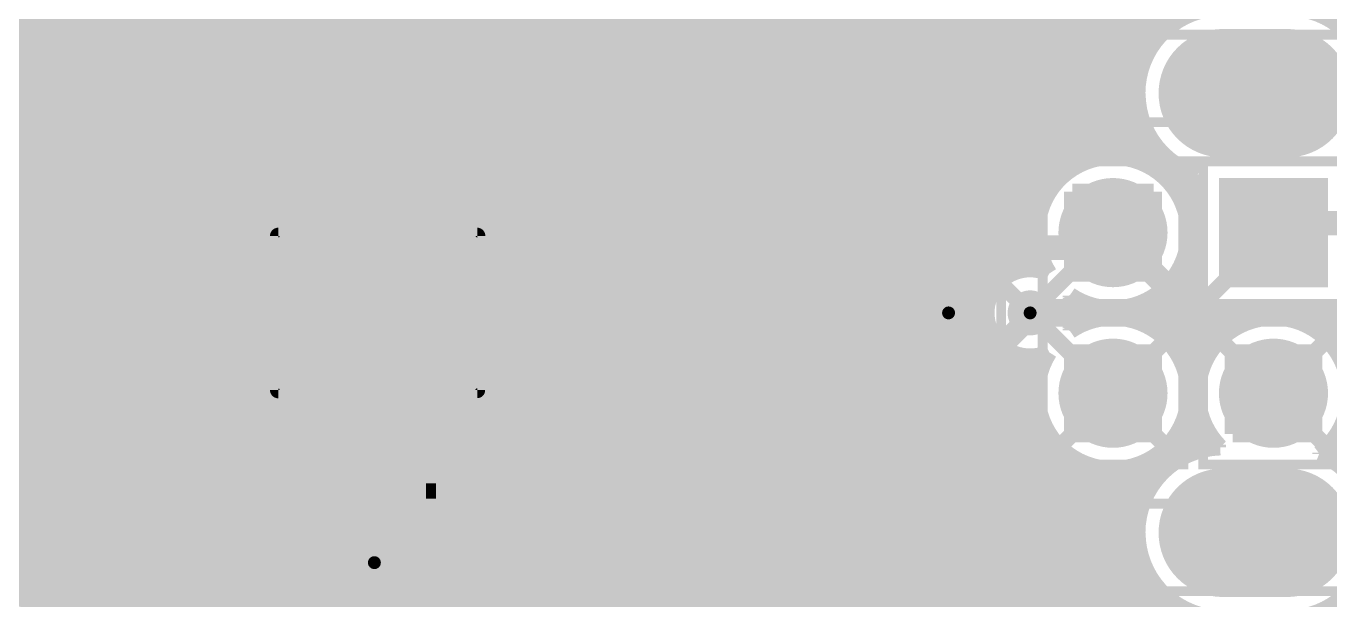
# Model space of a CAD drawing. Extents: x -20 to 155, y -92 to 168.
# Drawn here: x 117.72 to 138.02, y 98.4 to 107.33 of the extents above; entities that cross this region are included whole.
import ezdxf

# ---------------------------------------------------------------- set-up
doc = ezdxf.new("R2010")
doc.units = 0
doc.header["$MEASUREMENT"] = 0
doc.layers.get('0').update_dxf_attribs({"linetype": 'CONTINUOUS'})
for name, color, linetype in [('25-334-1_BOT', 7, 'CONTINUOUS'), ('25-334-1_DRD', 7, 'CONTINUOUS'), ('25-334-1_DRL', 2, 'CONTINUOUS'), ('25-334-1_IN1', 4, 'CONTINUOUS'), ('25-334-1_IN2', 3, 'CONTINUOUS'), ('25-334-1_SMB', 5, 'CONTINUOUS'), ('25-334-1_SMT', 10, 'CONTINUOUS'), ('25-334-1_SPB', 14, 'CONTINUOUS'), ('25-334-1_SSB', 12, 'CONTINUOUS'), ('25-334-1_TOP', 13, 'CONTINUOUS'), ('THRUHOLE_TAP', 7, 'CONTINUOUS')]:
    doc.layers.add(name, color=color, linetype=linetype)

# ---------------------------------------------------------------- blocks, each defined once
blk = doc.blocks.new('OBLONG_20')
at = {"const_width": 1.99898}
blk.add_lwpolyline([(0.50038, 0), (-0.50038, 0)], dxfattribs=at)
at = {"const_width": 0.99949}
for points in [[(-1.000124, 0, 1), (-0.000636, 0, 1)], [(0.000636, 0, 1), (1.000124, 0, 1)]]:
    blk.add_lwpolyline(points, format="xyb", close=True, dxfattribs=at)
blk = doc.blocks.new('ROUND_21')
at = {"const_width": 0.84963}
blk.add_lwpolyline([(-0.424814, 0, 1), (0.424814, 0, 1)], format="xyb", close=True, dxfattribs=at)
blk = doc.blocks.new('SQUARE_22')
blk.add_solid([(0.84963, 0.84963), (0.84963, -0.84963), (-0.84963, 0.84963), (-0.84963, -0.84963)])
blk = doc.blocks.new('RECTANGLE_26')
blk.add_solid([(0.4826, 0.4064), (0.4826, -0.4064), (-0.4826, 0.4064), (-0.4826, -0.4064)])
blk = doc.blocks.new('ROUND_39')
at = {"const_width": 0.35052}
blk.add_lwpolyline([(-0.17526, 0, 1), (0.17526, 0, 1)], format="xyb", close=True, dxfattribs=at)
blk = doc.blocks.new('RECTANGLE_53')
blk.add_solid([(0.635, 0.508), (0.635, -0.508), (-0.635, 0.508), (-0.635, -0.508)])
blk = doc.blocks.new('RECTANGLE_55')
blk.add_solid([(0.52451, 0.29972), (0.52451, -0.29972), (-0.52451, 0.29972), (-0.52451, -0.29972)])
blk = doc.blocks.new('OBLONG_63')
at = {"const_width": 0.65024}
blk.add_lwpolyline([(0.50038, 0), (-0.50038, 0)], dxfattribs=at)
at = {"const_width": 0.32512}
for points in [[(-0.66294, 0, 1), (-0.33782, 0, 1)], [(0.33782, 0, 1), (0.66294, 0, 1)]]:
    blk.add_lwpolyline(points, format="xyb", close=True, dxfattribs=at)
blk = doc.blocks.new('ROUND_79')
at = {"const_width": 0.8001}
blk.add_lwpolyline([(-0.40005, 0, 1), (0.40005, 0, 1)], format="xyb", close=True, dxfattribs=at)
blk = doc.blocks.new('ROUND_80')
at = {"const_width": 0.59944}
blk.add_lwpolyline([(-0.29972, 0, 1), (0.29972, 0, 1)], format="xyb", close=True, dxfattribs=at)
blk = doc.blocks.new('ROUND_85')
at = {"const_width": 0.10033}
blk.add_lwpolyline([(-0.050164, 0, 1), (0.050164, 0, 1)], format="xyb", close=True, dxfattribs=at)
blk = doc.blocks.new('ROUND_42')
at = {"const_width": 0.35052}
blk.add_lwpolyline([(-0.17526, 0, 1), (0.17526, 0, 1)], format="xyb", close=True, dxfattribs=at)
blk = doc.blocks.new('ROUND_35')
at = {"const_width": 0.10033}
blk.add_lwpolyline([(-0.050164, 0, 1), (0.050164, 0, 1)], format="xyb", close=True, dxfattribs=at)

msp = doc.modelspace()

# ---------------------------------------------------------------- linework, layer by layer
at = {"layer": '25-334-1_BOT'}
for points, const_width in [([(146.07032, 104.11968), (146.05, 104.14), (141.732, 104.14), (140.462, 102.87), (135.89, 102.87), (134.64032, 104.11968), (134.40664, 103.886), (128.397, 103.886)], 0.381), ([(128.397, 103.886), (126.6698, 103.886), (126.365, 103.5812)], 0.381), ([(126.365, 103.5812), (126.15418, 103.37038), (124.714, 103.37038)], 0.381), ([(119.126, 103.505), (121.52884, 103.505), (121.666, 103.37038)], 0.381), ([(133.35, 102.87), (133.35, 102.743), (132.461, 101.854), (128.397, 101.854)], 0.254), ([(132.08, 102.87), (130.683, 102.87)], 0.254), ([(121.666, 102.36962), (121.52884, 102.235), (119.126, 102.235)], 0.381), ([(124.714, 102.36962), (126.15418, 102.36962), (126.365, 102.1588)], 0.381), ([(126.365, 102.1588), (128.0922, 102.1588), (128.397, 101.854)], 0.381), ([(119.126, 100.965), (121.3612, 100.965), (121.92, 100.4062)], 0.381), ([(123.1392, 98.9838), (121.92, 98.9838)], 0.254)]:
    msp.add_lwpolyline(points, dxfattribs=dict(at, const_width=const_width))
at = {"layer": '25-334-1_DRD', "const_width": 0.254}
for points in [[(136.85012, 106.66984), (136.21512, 106.03484)], [(137.48512, 106.03484), (136.85012, 106.66984)], [(136.21512, 106.03484), (137.48512, 106.03484)], [(134.00532, 104.75468), (134.00532, 103.48468)], [(135.27532, 104.75468), (134.00532, 104.75468)], [(134.64032, 104.75468), (134.64032, 103.48468)], [(135.27532, 103.48468), (135.27532, 104.75468)], [(136.50468, 104.75468), (136.50468, 103.48468)], [(137.77468, 104.75468), (136.50468, 104.75468)], [(137.13968, 104.75468), (137.13968, 103.48468)], [(137.77468, 103.48468), (137.77468, 104.75468)], [(135.27532, 104.11968), (134.00532, 104.11968)], [(137.77468, 104.11968), (136.50468, 104.11968)], [(132.715, 103.505), (131.445, 102.235)], [(132.715, 102.235), (131.445, 103.505)], [(133.985, 103.505), (132.715, 102.235)], [(133.985, 102.235), (132.715, 103.505)], [(134.00532, 103.48468), (135.27532, 103.48468)], [(136.50468, 103.48468), (137.77468, 103.48468)], [(134.00532, 102.25532), (134.00532, 100.98532)], [(135.27532, 102.25532), (134.00532, 102.25532)], [(134.64032, 102.25532), (134.64032, 100.98532)], [(135.27532, 100.98532), (135.27532, 102.25532)], [(136.50468, 102.25532), (136.50468, 100.98532)], [(137.77468, 102.25532), (136.50468, 102.25532)], [(137.13968, 102.25532), (137.13968, 100.98532)], [(137.77468, 100.98532), (137.77468, 102.25532)], [(135.27532, 101.62032), (134.00532, 101.62032)], [(137.77468, 101.62032), (136.50468, 101.62032)], [(134.00532, 100.98532), (135.27532, 100.98532)], [(136.50468, 100.98532), (137.77468, 100.98532)], [(136.85012, 99.82962), (136.21512, 99.19462)], [(137.48512, 99.19462), (136.85012, 99.82962)], [(123.7742, 99.6188), (122.5042, 98.3488)], [(123.7742, 98.3488), (122.5042, 99.6188)], [(136.21512, 99.19462), (137.48512, 99.19462)]]:
    msp.add_lwpolyline(points, dxfattribs=at)
at = {"layer": '25-334-1_IN2', "const_width": 0.254}
for points in [[(138.0998, 123.06808), (138.0998, 107.38866)], [(135.5852, 120.4722), (135.5852, 107.37596)], [(135.3566, 120.2436), (135.3566, 107.17276)], [(135.128, 120.015), (135.128, 106.81208)], [(117.7544, 119.761), (117.7544, 65.659)], [(117.983, 119.761), (117.983, 96.8248)], [(118.2116, 119.761), (118.2116, 97.34296)], [(118.4402, 119.761), (118.4402, 97.59696)], [(118.6688, 119.761), (118.6688, 97.75952)], [(118.8974, 119.761), (118.8974, 97.8662)], [(119.126, 119.761), (119.126, 97.92716)], [(119.3546, 119.761), (119.3546, 97.95002)], [(119.5832, 119.761), (119.5832, 97.93478)], [(119.8118, 119.761), (119.8118, 97.88398)], [(120.0404, 119.761), (120.0404, 97.78746)], [(120.269, 119.761), (120.269, 97.64014)], [(120.4976, 119.761), (120.4976, 97.41154)], [(123.4694, 119.761), (123.4694, 65.659)], [(123.698, 119.761), (123.698, 65.659)], [(123.9266, 119.761), (123.9266, 65.659)], [(124.1552, 119.761), (124.1552, 65.659)], [(124.3838, 119.761), (124.3838, 65.659)], [(124.6124, 119.761), (124.6124, 65.659)], [(124.841, 119.761), (124.841, 65.659)], [(125.0696, 119.761), (125.0696, 72.67702)], [(125.2982, 119.761), (125.2982, 73.04278)], [(125.5268, 119.761), (125.5268, 85.22208)], [(125.7554, 119.761), (125.7554, 85.44052)], [(125.984, 119.761), (125.984, 85.5218)], [(126.2126, 119.761), (126.2126, 85.5218)], [(126.4412, 119.761), (126.4412, 85.43544)], [(126.6698, 119.761), (126.6698, 85.21446)], [(126.8984, 119.761), (126.8984, 65.659)], [(127.127, 119.761), (127.127, 65.659)], [(127.3556, 119.761), (127.3556, 65.659)], [(127.5842, 119.761), (127.5842, 77.86878)], [(127.8128, 119.761), (127.8128, 78.0415)], [(128.0414, 119.761), (128.0414, 78.10246)], [(128.27, 119.761), (128.27, 78.08214)], [(128.4986, 119.761), (128.4986, 77.97292)], [(128.7272, 119.761), (128.7272, 77.68082)], [(128.9558, 119.761), (128.9558, 77.31252)], [(129.1844, 119.761), (129.1844, 77.32014)], [(129.413, 119.761), (129.413, 77.24902)], [(129.6416, 119.761), (129.6416, 77.05598)], [(129.8702, 119.761), (129.8702, 78.87208)], [(130.0988, 119.761), (130.0988, 79.08036)], [(130.3274, 119.761), (130.3274, 93.94952)], [(130.556, 119.761), (130.556, 94.10192)], [(130.7846, 119.761), (130.7846, 94.15018)], [(131.0132, 119.761), (131.0132, 94.1197)], [(131.2418, 119.761), (131.2418, 93.99778)], [(131.4704, 119.761), (131.4704, 93.63202)], [(131.699, 119.761), (131.699, 87.95512)], [(131.9276, 119.761), (131.9276, 65.659)], [(132.1562, 119.761), (132.1562, 93.85808)], [(132.3848, 119.761), (132.3848, 94.06636)], [(132.6134, 119.761), (132.6134, 94.14256)], [(132.842, 119.761), (132.842, 103.32212)], [(133.0706, 119.761), (133.0706, 103.48976)], [(133.2992, 119.761), (133.2992, 103.54818)], [(133.5278, 119.761), (133.5278, 104.51592)], [(133.7564, 119.761), (133.7564, 104.902)], [(133.985, 119.761), (133.985, 105.10266)], [(134.2136, 119.761), (134.2136, 105.2195)], [(134.4422, 119.761), (134.4422, 105.283)], [(134.6708, 119.761), (134.6708, 105.29824)], [(134.8994, 119.7864), (134.8994, 105.2703)], [(123.2408, 115.30838), (123.2408, 65.659)], [(120.7262, 111.69904), (120.7262, 97.0026)], [(120.9548, 111.69904), (120.9548, 92.98178)], [(121.1834, 111.69904), (121.1834, 92.61602)], [(121.412, 111.69904), (121.412, 87.3633)], [(121.6406, 111.69904), (121.6406, 65.659)], [(121.8692, 111.69904), (121.8692, 80.71866)], [(122.0978, 111.69904), (122.0978, 81.00314)], [(122.3264, 111.69904), (122.3264, 81.10982)], [(122.555, 111.69904), (122.555, 81.1276)], [(122.7836, 111.69904), (122.7836, 81.06664)], [(123.0122, 111.69904), (123.0122, 80.89138)], [(135.5344, 107.3404), (86.741, 107.3404)], [(135.3058, 107.1118), (86.741, 107.1118)], [(135.16102, 106.8832), (86.741, 106.8832)], [(135.07212, 106.6546), (86.741, 106.6546)], [(135.0264, 106.426), (86.741, 106.426)], [(135.02386, 106.1974), (95.25, 106.1974)], [(135.05942, 105.9688), (95.25, 105.9688)], [(135.13816, 105.7402), (95.25, 105.7402)], [(135.128, 105.7656), (135.128, 105.1941)], [(135.27024, 105.5116), (95.25, 105.5116)], [(134.43966, 105.283), (95.25, 105.283)], [(135.48106, 105.283), (134.83844, 105.283)], [(135.3566, 105.40492), (135.3566, 105.05694)], [(133.91896, 105.0544), (95.25, 105.0544)], [(135.85698, 105.0544), (135.35914, 105.0544)], [(135.5852, 105.20172), (135.5852, 104.8258)], [(135.8138, 105.07218), (135.8138, 104.23652)], [(135.95858, 105.01884), (135.95858, 102.93858)], [(133.6929, 104.8258), (95.25, 104.8258)], [(135.95858, 104.8258), (135.5852, 104.8258)], [(133.56082, 104.5972), (95.25, 104.5972)], [(135.95858, 104.5972), (135.71728, 104.5972)], [(133.48462, 104.3686), (95.25, 104.3686)], [(135.95858, 104.3686), (135.79348, 104.3686)], [(133.45922, 104.14), (95.25, 104.14)], [(135.95858, 104.14), (135.81888, 104.14)], [(133.477, 103.9114), (95.25, 103.9114)], [(135.95858, 103.9114), (135.8011, 103.9114)], [(135.8138, 104.0003), (135.8138, 101.73716)], [(133.54304, 103.6828), (95.25, 103.6828)], [(133.5278, 103.72344), (133.5278, 103.52532)], [(135.95858, 103.6828), (135.73506, 103.6828)], [(133.00202, 103.4542), (95.25, 103.4542)], [(135.95858, 103.4542), (135.61314, 103.4542)], [(132.77088, 103.2256), (95.25, 103.2256)], [(135.95858, 103.2256), (135.40994, 103.2256)], [(135.5852, 103.41356), (135.5852, 102.3239)], [(133.985, 103.1367), (133.985, 103.1113)], [(134.2136, 103.01732), (134.2136, 102.72014)], [(135.128, 103.04526), (135.128, 102.6922)], [(135.3566, 103.18242), (135.3566, 102.55758)], [(132.68198, 102.997), (95.25, 102.997)], [(134.27456, 102.997), (134.01802, 102.997)], [(134.4422, 102.95636), (134.4422, 102.78364)], [(134.6708, 102.93858), (134.6708, 102.79888)], [(134.8994, 102.96906), (134.8994, 102.77094)], [(135.95858, 102.997), (135.00354, 102.997)], [(138.32078, 102.93858), (135.95858, 102.93858)], [(136.0424, 102.93858), (136.0424, 102.05466)], [(136.271, 102.93858), (136.271, 102.41788)], [(136.4996, 102.93858), (136.4996, 102.61092)], [(136.7282, 102.93858), (136.7282, 102.72522)], [(136.9568, 102.93858), (136.9568, 102.78618)], [(137.1854, 102.93858), (137.1854, 102.79888)], [(137.414, 102.93858), (137.414, 102.76586)], [(137.6426, 102.93858), (137.6426, 102.68712)], [(137.8712, 102.93858), (137.8712, 102.54488)], [(138.0998, 102.93858), (138.0998, 102.30612)], [(132.6769, 102.7684), (95.25, 102.7684)], [(133.985, 102.62616), (133.985, 102.60076)], [(134.36854, 102.7684), (134.02056, 102.7684)], [(136.8679, 102.7684), (134.90956, 102.7684)], [(145.79854, 102.7684), (137.40892, 102.7684)], [(132.75564, 102.5398), (40.259, 102.5398)], [(132.842, 102.41788), (132.842, 94.14002)], [(135.47344, 102.45344), (134.64032, 101.62032)], [(136.40054, 102.5398), (135.37692, 102.5398)], [(136.30402, 102.45344), (137.13968, 101.62032)], [(137.9728, 102.45344), (137.13968, 101.62032)], [(145.33118, 102.5398), (137.87882, 102.5398)], [(132.96138, 102.3112), (40.259, 102.3112)], [(133.0706, 102.25024), (133.0706, 94.05112)], [(133.5278, 102.21214), (133.5278, 102.01656)], [(136.1821, 102.3112), (135.59536, 102.3112)], [(145.11274, 102.3112), (138.09472, 102.3112)], [(133.5532, 102.0826), (40.259, 102.0826)], [(133.2992, 102.19182), (133.2992, 93.81998)], [(136.05256, 102.0826), (135.7249, 102.0826)], [(133.48208, 101.854), (40.259, 101.854)], [(135.98144, 101.854), (135.79602, 101.854)], [(133.45922, 101.6254), (116.61902, 101.6254)], [(133.80466, 100.78466), (134.64032, 101.62032)], [(135.47344, 100.78466), (134.64032, 101.62032)], [(135.95858, 101.6254), (135.81888, 101.6254)], [(137.9728, 100.78466), (137.13968, 101.62032)], [(133.47954, 101.3968), (116.98478, 101.3968)], [(135.98144, 101.3968), (135.79856, 101.3968)], [(135.8138, 101.50094), (135.8138, 100.66528)], [(133.5278, 101.22154), (133.5278, 83.96986)], [(133.54812, 101.1682), (117.1067, 101.1682)], [(136.04748, 101.1682), (135.72998, 101.1682)], [(136.0424, 101.18344), (136.0424, 100.74402)], [(133.67512, 100.9396), (117.13718, 100.9396)], [(133.7564, 100.83546), (133.7564, 84.0994)], [(135.5852, 100.9142), (135.5852, 100.53574)], [(136.17448, 100.9396), (135.60298, 100.9396)], [(136.271, 100.82022), (136.271, 100.77704)], [(138.0998, 100.93198), (138.0998, 100.54844)], [(145.10512, 100.9396), (138.10488, 100.9396)], [(133.88594, 100.711), (117.08892, 100.711)], [(133.985, 100.63734), (133.985, 89.9033)], [(135.3566, 100.68052), (135.3566, 100.33254)], [(135.9281, 100.711), (135.39216, 100.711)], [(137.8712, 100.69322), (137.8712, 100.6729)], [(145.31594, 100.711), (137.89152, 100.711)], [(134.32282, 100.4824), (116.93652, 100.4824)], [(134.2136, 100.51796), (134.2136, 90.20556)], [(134.4422, 100.45446), (134.4422, 90.31732)], [(134.6708, 100.43922), (134.6708, 90.34018)], [(134.8994, 100.46716), (134.8994, 90.28176)], [(135.51154, 100.4824), (134.95528, 100.4824)], [(135.128, 100.5459), (135.128, 99.97186)], [(135.29056, 100.2538), (46.10608, 100.2538)], [(135.15086, 100.0252), (79.08798, 100.0252)], [(135.06704, 99.7966), (79.31912, 99.7966)], [(135.0264, 99.568), (79.40802, 99.568)], [(135.02386, 99.3394), (79.41056, 99.3394)], [(135.0645, 99.1108), (79.33436, 99.1108)], [(135.14832, 98.8822), (79.12608, 98.8822)], [(135.128, 98.92538), (135.128, 90.11412)], [(135.28548, 98.6536), (40.259, 98.6536)], [(135.3566, 98.5647), (135.3566, 71.07428)], [(135.50138, 98.425), (59.88812, 98.425)], [(135.5852, 98.3615), (135.5852, 70.9041)], [(138.0998, 98.35134), (138.0998, 65.659)]]:
    msp.add_lwpolyline(points, dxfattribs=at)
for points in [[(136.34974, 107.6198, 0.4142136), (135.01878, 106.28884)], [(138.67892, 106.28884, 0.4142136), (137.3505, 107.61726)], [(135.02132, 106.28884, 0.3291757), (135.95858, 105.01884)], [(134.64032, 105.30078, 0.4142136), (133.45922, 104.11968)], [(135.81888, 104.11968, 0.4142136), (134.64032, 105.29824)], [(133.45922, 104.11968, 0.1436489), (133.64639, 103.48163)], [(134.64032, 102.93858, 0.4142136), (135.82142, 104.11968)], [(133.35, 103.55072, 0.4142136), (132.66928, 102.87)], [(133.64718, 103.48214, 0.1134738), (133.35, 103.55046)], [(133.96976, 103.14686, 0.1520317), (134.64032, 102.93814)], [(134.03072, 102.87, 0.1054192), (133.97152, 103.14765)], [(132.66928, 102.87, 0.4142136), (133.35, 102.18928)], [(133.96976, 102.5906, 0.1062813), (134.02983, 102.87)], [(134.64032, 102.79888, 0.1523447), (133.97026, 102.58987)], [(135.81888, 101.62032, 0.4142136), (134.64032, 102.79888)], [(137.13968, 102.79888, 0.4142136), (135.96112, 101.62032)], [(138.32078, 101.62032, 0.4142136), (137.13968, 102.80142)], [(133.35, 102.18928, 0.1134729), (133.64729, 102.25763)], [(133.64718, 102.25786, 0.1436487), (133.46016, 101.62032)], [(133.45922, 101.62032, 0.4142136), (134.64032, 100.43922)], [(134.64032, 100.43922, 0.4142136), (135.82142, 101.62032)], [(135.95858, 101.62032, 0.2004927), (136.30961, 100.78009)], [(137.85342, 100.68052, 0.2344779), (138.31978, 101.62032)], [(136.31164, 100.77958, 0.4058566), (135.01878, 99.44862)], [(138.67892, 99.44862, 0.3047406), (137.85342, 100.68052)], [(135.02132, 99.44862, 0.4142136), (136.34974, 98.1202)], [(137.3505, 98.1202, 0.4142136), (138.67892, 99.44862)]]:
    msp.add_lwpolyline(points, format="xyb", dxfattribs=at)
at = {"layer": '25-334-1_SSB', "const_width": 0.1524}
for points in [[(138.28014, 105.83926), (138.28014, 107.2007), (138.87958, 107.2007), (138.87958, 105.83926), (132.90042, 105.83926), (132.90042, 99.90074), (138.87958, 99.90074), (138.87958, 98.5393), (138.28014, 98.5393), (134.78002, 98.5393), (134.78002, 99.90074)], [(134.18058, 105.83926), (134.18058, 107.2007), (134.78002, 107.2007), (138.28014, 107.2007)], [(134.78002, 105.83926), (134.78002, 107.2007)], [(126.33706, 106.86034), (126.33706, 106.50474), (126.16942, 106.38536), (125.99924, 106.38536), (125.82906, 106.50474), (125.82906, 106.86034), (126.84506, 106.86034)], [(126.33706, 106.56316), (126.84506, 106.38536)], [(130.11404, 106.71302), (130.11404, 106.35742), (129.77368, 106.24058), (129.43586, 106.24058), (129.09804, 106.35742), (129.09804, 106.71302)], [(130.11404, 106.6546), (129.09804, 106.6546)], [(123.90882, 105.69702), (123.90882, 106.11358), (122.89282, 106.11358)], [(126.84506, 105.90276), (125.82906, 105.54716), (125.82906, 106.02214)], [(129.94386, 105.87482), (130.11404, 105.8164), (130.11404, 105.4608), (129.94386, 105.40238), (129.60604, 105.40238), (129.43586, 105.51922), (129.43586, 105.87482), (129.09804, 105.87482), (129.09804, 105.40238)], [(114.935, 99.949), (117.983, 99.949), (117.983, 105.537), (114.173, 105.537), (114.173, 100.711), (114.935, 99.949)], [(123.74118, 105.3338), (123.90882, 105.27538), (123.90882, 104.91978), (123.74118, 104.85882), (123.40082, 104.85882), (123.23318, 104.9782), (123.23318, 105.3338), (122.89282, 105.3338), (122.89282, 104.85882)], [(126.67742, 105.18394), (126.84506, 105.12552), (126.84506, 104.76992), (126.67742, 104.70896), (126.33706, 104.70896), (126.16942, 104.82834), (126.16942, 105.18394), (125.82906, 105.18394), (125.82906, 104.70896)], [(140.88872, 105.06964), (140.88872, 100.67036), (139.7, 100.67036), (138.23442, 100.67036), (138.23442, 100.51034), (136.04494, 100.51034), (136.04494, 102.7303), (138.23442, 102.7303), (138.23442, 101.53904), (138.51382, 101.53904), (138.51382, 104.20096), (138.23442, 104.20096), (138.23442, 103.0097), (136.04494, 103.0097), (136.04494, 103.91902), (135.73506, 103.91902), (135.73506, 103.0097), (133.54558, 103.0097), (133.54558, 105.22966), (138.23442, 105.22966), (138.23442, 105.06964), (139.7, 105.06964), (140.88872, 105.06964)], [(136.04494, 105.22966), (136.04494, 104.521), (135.73506, 104.521), (135.73506, 103.91902)], [(135.73506, 105.22966), (135.73506, 104.521)], [(127.254, 100.838), (127.254, 104.902), (131.826, 104.902), (131.826, 103.124), (131.572, 102.87), (131.826, 102.616), (131.826, 100.838), (127.254, 100.838)], [(134.32282, 104.43718), (134.95782, 104.43718), (134.95782, 103.80218), (134.80796, 103.95204), (134.47268, 103.95204), (134.32282, 103.80218), (134.32282, 104.43718), (134.47268, 104.28732), (134.80796, 104.28732), (134.80796, 103.95204)], [(136.04494, 103.91902), (136.04494, 104.521)], [(137.30732, 103.95204), (137.45718, 103.80218), (137.45718, 104.43718), (137.30732, 104.28732), (137.30732, 103.95204), (136.97204, 103.95204), (136.82218, 103.80218), (136.82218, 104.43718), (136.97204, 104.28732), (136.97204, 103.95204)], [(127.1905, 104.3305), (127.1905, 101.4095), (125.5522, 101.4095), (125.5522, 104.3305), (127.1905, 104.3305)], [(134.47268, 104.28732), (134.47268, 103.95204)], [(134.95782, 104.43718), (134.80796, 104.28732)], [(136.82218, 104.43718), (137.45718, 104.43718)], [(137.30732, 104.28732), (136.97204, 104.28732)], [(121.6406, 101.62032), (121.5898, 101.62032), (121.5898, 101.66858), (121.5898, 104.06888), (121.5898, 104.11968), (121.6406, 104.11968)], [(124.7394, 104.11968), (121.6406, 104.11968)], [(124.7394, 104.11968), (124.7902, 104.11968), (124.7902, 104.06888), (124.7902, 101.66858), (124.7902, 101.62032), (124.7394, 101.62032)], [(134.32282, 103.80218), (134.95782, 103.80218)], [(136.82218, 103.80218), (137.45718, 103.80218)], [(121.6406, 103.16972), (121.6406, 103.57104)], [(133.54558, 100.51034), (133.54558, 102.7303), (135.73506, 102.7303), (135.73506, 100.51034), (133.54558, 100.51034)], [(124.7394, 102.57028), (124.7394, 102.16896)], [(134.80796, 101.45268), (134.95782, 101.30282), (134.32282, 101.30282), (134.32282, 101.93782), (134.47268, 101.78796), (134.80796, 101.78796), (134.80796, 101.45268), (134.47268, 101.45268), (134.47268, 101.78796)], [(134.32282, 101.93782), (134.95782, 101.93782)], [(134.95782, 101.30282), (134.95782, 101.93782), (134.80796, 101.78796)], [(137.30732, 101.45268), (137.45718, 101.30282), (137.45718, 101.93782), (137.30732, 101.78796), (137.30732, 101.45268), (136.97204, 101.45268), (136.82218, 101.30282), (136.82218, 101.93782), (136.97204, 101.78796), (136.97204, 101.45268)], [(136.82218, 101.93782), (137.45718, 101.93782)], [(137.30732, 101.78796), (136.97204, 101.78796)], [(121.6406, 101.62032), (124.7394, 101.62032)], [(134.32282, 101.30282), (134.47268, 101.45268)], [(136.82218, 101.30282), (137.45718, 101.30282)], [(121.0945, 98.2345), (121.0945, 101.1555), (122.7328, 101.1555), (122.7328, 98.2345), (121.0945, 98.2345)], [(123.51258, 101.17328), (123.51258, 100.81768), (123.3424, 100.6983), (123.17476, 100.6983), (123.00458, 100.81768), (123.00458, 101.17328), (124.02058, 101.17328)], [(123.51258, 100.8761), (124.02058, 100.6983)], [(124.02058, 100.09886), (123.00458, 100.09886), (123.17476, 100.2157)], [(124.02058, 99.97948), (124.02058, 100.2157)], [(134.78002, 98.5393), (134.18058, 98.5393), (134.18058, 99.90074)], [(123.68276, 99.14128), (123.68276, 99.61626), (123.00458, 99.3775), (123.00458, 99.26066), (124.02058, 99.26066)], [(123.68276, 98.30308), (123.68276, 98.77806), (123.00458, 98.5393), (123.00458, 98.42246), (124.02058, 98.42246)]]:
    msp.add_lwpolyline(points, dxfattribs=at)
for points in [[(121.6406, 104.11968, 0.4142136), (121.5898, 104.06888)], [(124.7902, 104.06888, 0.4142136), (124.7394, 104.11968)], [(121.5898, 101.66858, 0.4142136), (121.6406, 101.61778)], [(124.7394, 101.62032, 0.4142136), (124.78766, 101.66858)]]:
    msp.add_lwpolyline(points, format="xyb", dxfattribs=at)
at = {"layer": '25-334-1_TOP'}
for points, const_width in [([(148.56968, 104.11968), (147.97532, 104.11968), (146.304, 105.791), (140.081, 105.791), (138.557, 104.267), (137.287, 104.267), (137.13968, 104.11968)], 0.381), ([(137.13968, 104.11968), (135.89, 102.87), (133.35, 102.87)], 0.254)]:
    msp.add_lwpolyline(points, dxfattribs=dict(at, const_width=const_width))

# ---------------------------------------------------------------- block references
at = {"layer": '25-334-1_BOT'}
for name, p in [('OBLONG_20', (136.85012, 106.28884)), ('OBLONG_63', (119.126, 104.775)), ('ROUND_21', (134.64032, 104.11968)), ('SQUARE_22', (137.13968, 104.11968)), ('RECTANGLE_53', (128.397, 103.886)), ('RECTANGLE_26', (126.365, 103.5812)), ('OBLONG_63', (119.126, 103.505)), ('RECTANGLE_55', (121.666, 103.37038)), ('RECTANGLE_55', (124.714, 103.37038)), ('RECTANGLE_53', (130.683, 102.87)), ('ROUND_39', (132.08, 102.87)), ('ROUND_39', (133.35, 102.87)), ('OBLONG_63', (119.126, 102.235)), ('RECTANGLE_55', (121.666, 102.36962)), ('RECTANGLE_55', (124.714, 102.36962)), ('RECTANGLE_26', (126.365, 102.1588)), ('RECTANGLE_53', (128.397, 101.854)), ('ROUND_21', (134.64032, 101.62032)), ('ROUND_21', (137.13968, 101.62032)), ('OBLONG_63', (119.126, 100.965)), ('RECTANGLE_26', (121.92, 100.4062)), ('OBLONG_20', (136.85012, 99.44862)), ('RECTANGLE_26', (121.92, 98.9838)), ('ROUND_39', (123.1392, 98.9838))]:
    msp.add_blockref(name, p, dxfattribs=at)
at = {"layer": '25-334-1_DRL'}
for name, p in [('ROUND_79', (136.85012, 106.28884)), ('ROUND_80', (134.64032, 104.11968)), ('ROUND_80', (137.13968, 104.11968)), ('ROUND_85', (132.08, 102.87)), ('ROUND_85', (133.35, 102.87)), ('ROUND_80', (134.64032, 101.62032)), ('ROUND_80', (137.13968, 101.62032)), ('ROUND_79', (136.85012, 99.44862)), ('ROUND_85', (123.1392, 98.9838))]:
    msp.add_blockref(name, p, dxfattribs=at)
at = {"layer": '25-334-1_IN1'}
for name, p in [('OBLONG_20', (136.85012, 106.28884)), ('ROUND_21', (134.64032, 104.11968)), ('SQUARE_22', (137.13968, 104.11968)), ('ROUND_42', (132.08, 102.87)), ('ROUND_42', (133.35, 102.87)), ('ROUND_21', (134.64032, 101.62032)), ('ROUND_21', (137.13968, 101.62032)), ('OBLONG_20', (136.85012, 99.44862)), ('ROUND_42', (123.1392, 98.9838))]:
    msp.add_blockref(name, p, dxfattribs=at)
at = {"layer": '25-334-1_IN2'}
for name, p in [('OBLONG_20', (136.85012, 106.28884)), ('ROUND_21', (134.64032, 104.11968)), ('SQUARE_22', (137.13968, 104.11968)), ('ROUND_42', (132.08, 102.87)), ('ROUND_39', (133.35, 102.87)), ('ROUND_21', (134.64032, 101.62032)), ('ROUND_21', (137.13968, 101.62032)), ('OBLONG_20', (136.85012, 99.44862)), ('ROUND_42', (123.1392, 98.9838))]:
    msp.add_blockref(name, p, dxfattribs=at)
at = {"layer": '25-334-1_SMB'}
for name, p in [('OBLONG_20', (136.85012, 106.28884)), ('OBLONG_63', (119.126, 104.775)), ('ROUND_21', (134.64032, 104.11968)), ('SQUARE_22', (137.13968, 104.11968)), ('RECTANGLE_53', (128.397, 103.886)), ('RECTANGLE_26', (126.365, 103.5812)), ('OBLONG_63', (119.126, 103.505)), ('RECTANGLE_55', (121.666, 103.37038)), ('RECTANGLE_55', (124.714, 103.37038)), ('RECTANGLE_53', (130.683, 102.87)), ('OBLONG_63', (119.126, 102.235)), ('RECTANGLE_55', (121.666, 102.36962)), ('RECTANGLE_55', (124.714, 102.36962)), ('RECTANGLE_26', (126.365, 102.1588)), ('RECTANGLE_53', (128.397, 101.854)), ('ROUND_21', (134.64032, 101.62032)), ('ROUND_21', (137.13968, 101.62032)), ('OBLONG_63', (119.126, 100.965)), ('RECTANGLE_26', (121.92, 100.4062)), ('OBLONG_20', (136.85012, 99.44862)), ('RECTANGLE_26', (121.92, 98.9838))]:
    msp.add_blockref(name, p, dxfattribs=at)
at = {"layer": '25-334-1_SMT'}
for name, p in [('OBLONG_20', (136.85012, 106.28884)), ('ROUND_21', (134.64032, 104.11968)), ('SQUARE_22', (137.13968, 104.11968)), ('ROUND_21', (134.64032, 101.62032)), ('ROUND_21', (137.13968, 101.62032)), ('OBLONG_20', (136.85012, 99.44862))]:
    msp.add_blockref(name, p, dxfattribs=at)
at = {"layer": '25-334-1_SPB'}
for name, p in [('OBLONG_63', (119.126, 104.775)), ('RECTANGLE_53', (128.397, 103.886)), ('RECTANGLE_26', (126.365, 103.5812)), ('OBLONG_63', (119.126, 103.505)), ('RECTANGLE_55', (121.666, 103.37038)), ('RECTANGLE_55', (124.714, 103.37038)), ('RECTANGLE_53', (130.683, 102.87)), ('OBLONG_63', (119.126, 102.235)), ('RECTANGLE_55', (121.666, 102.36962)), ('RECTANGLE_55', (124.714, 102.36962)), ('RECTANGLE_26', (126.365, 102.1588)), ('RECTANGLE_53', (128.397, 101.854)), ('OBLONG_63', (119.126, 100.965)), ('RECTANGLE_26', (121.92, 100.4062)), ('RECTANGLE_26', (121.92, 98.9838))]:
    msp.add_blockref(name, p, dxfattribs=at)
at = {"layer": '25-334-1_TOP'}
for name, p in [('OBLONG_20', (136.85012, 106.28884)), ('ROUND_21', (134.64032, 104.11968)), ('SQUARE_22', (137.13968, 104.11968)), ('ROUND_39', (132.08, 102.87)), ('ROUND_39', (133.35, 102.87)), ('ROUND_21', (134.64032, 101.62032)), ('ROUND_21', (137.13968, 101.62032)), ('OBLONG_20', (136.85012, 99.44862)), ('ROUND_39', (123.1392, 98.9838))]:
    msp.add_blockref(name, p, dxfattribs=at)
at = {"layer": 'THRUHOLE_TAP'}
for name, p in [('ROUND_79', (136.85012, 106.28884)), ('ROUND_80', (134.64032, 104.11968)), ('ROUND_80', (137.13968, 104.11968)), ('ROUND_35', (132.08, 102.87)), ('ROUND_35', (133.35, 102.87)), ('ROUND_80', (134.64032, 101.62032)), ('ROUND_80', (137.13968, 101.62032)), ('ROUND_79', (136.85012, 99.44862)), ('ROUND_35', (123.1392, 98.9838))]:
    msp.add_blockref(name, p, dxfattribs=at)

doc.saveas('drawing.dxf')
